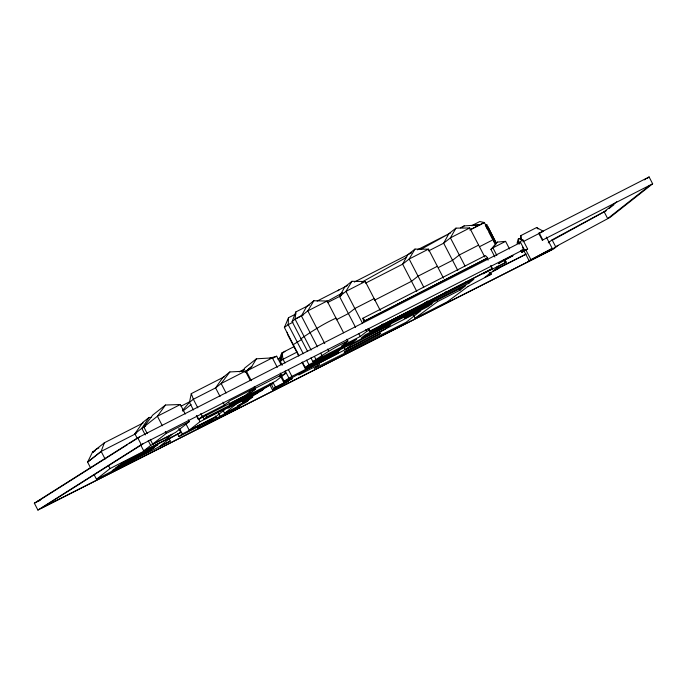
<?xml version="1.0" encoding="UTF-8"?>
<svg xmlns="http://www.w3.org/2000/svg" width="687" height="687" viewBox="0 0 687 687"><rect width="100%" height="100%" fill="white"/><g stroke="black" fill="none" stroke-linecap="round" stroke-linejoin="round"><path stroke-width="1.03" d="M303.259 353.702L288.205 324.65L288.497 317.738L296.011 313.907M520.523 239.6L520.832 235.607L536.633 227.534L543.348 231.304L522.833 241.798M281.215 360.684L281.979 352.817L294.259 346.54M311.108 350.044L295.101 319.154L295.822 311.958L309.562 304.934M518.908 238.535L518.17 239.11L517.062 243.353L522.962 240.012L518.908 238.535L518.247 242.417L519.183 244.228M193.416 409.95L189.466 402.333L191.278 393.642L224.675 376.57M282.245 365.235L280.27 361.422L281.335 357.369L277.934 359.103M279.377 359.267L281.189 354.26L284.942 351.306M90.555 467.83L87.593 462.119L101.161 451.419L104.338 442.814L143.171 422.96M279.927 361.061L281.335 357.369M307.647 351.538L292.112 321.568L295.822 311.958M298.974 355.617L284.392 327.476L288.497 317.738M243.043 371.169L243.979 369.451L239.231 371.882M355.531 327.321L339.515 296.44L344.78 286.943L351.924 281.301L365.269 281.507L380.34 310.533M317.42 346.815L301.413 315.934L306.72 306.393L313.865 300.76L327.124 301.026M484.799 257.024L469.736 227.972L455.936 228.136L450.414 237.865L443.665 243.189L428.585 250.901M428.456 249.175L414.974 249.08L409.143 259.042L428.465 249.149L443.527 278.201M351.924 281.301L345.956 291.374L339.507 296.458M313.865 300.76L307.802 310.902L327.132 301.009L343.612 332.809M242.58 371.538L244.675 368.06L256.406 358.812L272.361 357.875L277.299 367.399M247.268 371.023L248.359 369.211L251.76 366.523L256.406 358.812M151.063 417.456L149.053 417.464L141.805 428.284L134.858 433.755L137.331 438.512M185.275 414.046L180.338 404.523L165.473 405.021L157.409 416.245L143.815 426.962L147.267 433.634M250.343 380.641L245.405 371.117L229.879 371.95L221.154 383.518L215.598 387.897L193.365 399.259L189.466 402.333M509.539 248.977L505.589 241.36L497.328 242.09L492.905 247.844L490.939 249.398L494.889 257.015M490.939 249.398L497.328 242.09M182.373 410.637L189.844 401.766M245.276 371.856L248.359 369.211M251.76 366.523L245.01 372.234M292.104 321.585L295.101 319.154L302.589 315.015M300.992 338.708C312.207 331.151 323.525 323.723 336.012 318.141M310.971 357.944L312.868 361.611C324.084 354.063 335.402 346.634 347.888 341.053L346.935 339.223M104.338 442.814L92.505 452.149L87.593 462.119L101.169 451.411L135.743 433.737M149.053 417.464L142.99 422.247L134.858 433.755L136.713 432.81M165.473 405.021L152.754 415.051L143.815 426.962L145.721 425.992M229.879 371.95L222.82 377.524L215.598 387.897L220.038 396.468M301.404 315.951L307.81 310.876L324.771 343.594M94.007 474.502L96.481 479.26L110.049 468.551L180.793 432.398L178.818 428.585M182.819 411.101L191.115 404.557M337.824 290.816L338.983 289.897M242.442 370.662L244.022 369.417M143.746 450.895L150.685 445.416L171.99 434.528L165.052 440.006L143.746 450.895L140.783 445.176M150.23 439.345L152.694 444.103L166.288 433.385L189.217 421.663L188.229 419.757M189.217 421.663L175.632 432.381L152.694 444.103M180.793 432.398L169.371 438.718L159.272 446.687L170.256 441.071L168.779 438.212M170.256 441.071L96.481 479.26M198.354 419.474L202.244 416.399L224.477 405.038L230.033 400.658L254.293 388.258L244.838 395.712L198.354 419.474L196.379 415.669M414.974 249.08L407.829 254.714L402.642 264.169L365.518 283.156M178.955 436.614L182.321 433.952L215.168 417.164L211.802 419.817L178.955 436.614L177.469 433.755M189.217 430.199L199.994 421.689L226.796 408.001L216.01 416.502L189.217 430.199L185.756 423.536M204.133 419.113L206.976 416.88L273.581 383.054L262.906 389.357L204.133 419.113L202.656 416.262M280.27 361.422L283.027 359.258L297.136 352.045M228.96 402.591L229.947 404.497L233.039 402.058L250.369 393.196L255.607 389.065L251.854 390.989L255.255 388.301L281.249 375.016L280.262 373.11M455.936 228.136L448.8 233.778L443.665 243.189L457.782 270.386M198.955 425.442L199.848 427.151L197.908 428.688C212.017 420.702 226.109 412.672 240.673 405.382L235.469 409.486L197.899 428.688L197.014 426.971M224.589 413.273L236.783 403.647L257.84 392.887L242.322 402.204L252.85 396.828L250.274 398.855L237.693 405.862L248.29 400.444L245.714 402.47L224.589 413.273L223.103 410.414M462.557 227.191L464.172 225.911L479.973 224.795L471.643 225.697L479.784 221.54L484.378 222.545L495.645 244.246M281.249 375.016L279.231 376.605L285.586 373.359L284.598 371.452M285.586 373.359L275.865 381.027L229.947 404.497M275.444 387.185L273.632 388.619L292.284 378.58L275.444 387.185L272.979 382.427M272.404 389.744L287.999 381.44L272.404 389.744L269.441 384.024M283.413 381.697L291.906 376.39L316.363 363.895C306.565 369.477 296.887 375.257 286.814 380.409L288.454 379.121L283.413 381.697L280.459 375.978M363.681 321.636L487.65 257.883L485.46 255.581L362.908 318.227L363.681 321.636L379.834 313.384M485.657 225.534L486.782 224.649L496.495 243.387M305.329 368.679L308.918 365.853L339.825 350.052L335.393 353.547L305.329 368.679L302.048 362.358M347.888 341.053L341.508 346.085L360.28 336.484L366.721 331.4L369.477 329.992M338.846 352.405L336.819 354.003L317.222 364.024L319.257 362.418L338.846 352.405L337.867 350.499M345.269 349.649L351.383 344.831L390.774 324.693L384.668 329.511L345.269 349.649L344.281 347.742M368.103 328.626L369.546 331.417L492.399 268.548L490.956 265.757M382.831 324.058L379.619 326.591L423.407 304.195L427.469 300.992M404.591 318.528L408.284 315.616L432.097 303.448L428.405 306.359L404.591 318.528L403.604 316.621M486.808 258.544L487.65 257.883M432.578 301.378L433.411 300.726M445.992 291.752L442.754 294.302L464.438 283.216L466.679 281.438M413.651 315.496L415.077 318.244L437.567 301.567L460.161 290.06L465.734 285.663L305.148 367.528L302.297 362.023M468.912 283.156L473.798 279.3L365.252 334.818L361.259 338.038L468.912 283.156L467.959 281.327M485.597 271.88L483.15 273.812L506.207 262.125L505.237 260.253M369.546 331.417L492.399 268.548M504.456 263.276L505.143 262.571L503.717 259.823M489.23 272.782L489.822 274.894L491.239 274.173L490.269 272.301M497.062 266.59L497.654 268.711L499.063 267.99L498.092 266.118M490.174 274.774L467.959 286.479M497.311 269.132L498.006 268.591M505.082 263.009L498.908 266.264L492.785 271.099L498.015 268.428M506.207 262.125L505.143 262.726M491.239 274.173L490.046 272.464M497.946 268.875L490.956 272.541L484.91 277.308L490.183 274.611M520.806 250.575L521.742 252.378L527.642 249.037L522.936 239.952M527.642 249.037L521.742 252.378M548.26 242.863L552.073 239.849L604.122 211.725L616.754 201.763M552.769 240.003L606.441 210.6M523.674 250.266L529.102 260.734L552.236 248.445L546.311 237.024M552.236 248.445L529.102 260.734M652.65 183.807L542.326 240.192L538.771 233.331L649.095 176.945L652.65 183.807L609.996 217.453L555.628 246.71L551.816 249.716L41.237 508.251L142.948 443.922M557.938 245.577L553.885 248.78L37.905 510.055L34.35 503.193L137.744 437.799L520.6 242.494L524.155 249.347L523.709 249.69L522.378 247.114M644.526 179.857L646.209 178.526M608.948 208.616L613.963 204.657M647.42 178.268L649.095 176.945M649.765 185.387L607.677 218.578L604.122 211.725M520.153 242.829L520.6 242.494M538.771 233.331L539.218 232.996L542.773 239.857L542.326 240.192M284.384 327.501L288.197 324.659M293.272 344.616L301.842 339.361M305.148 367.528L308.961 364.694L352.749 342.375L356.699 339.198L312.868 361.611M467.967 286.479L447.211 301.868L415.077 318.244M127.696 444.463L37.682 501.398L40.55 499.947M129.491 443.33L139.392 437.061M37.905 510.055L141.299 444.652L524.155 249.347M326.952 301.499L342.882 292.662M361.62 282.271L406.592 257.316M420.642 249.518L450.629 232.876L417.353 249.845M295.092 319.18L303.242 315.007M327.313 302.701L341.353 295.522M336.209 319.816L348.403 313.581L354.844 308.497L374.166 298.622M374.406 300.279L411.539 281.284L418.031 276.165L437.353 266.29M438.418 267.535L452.561 260.304L459.302 254.98L478.624 245.113M317.154 301.052L347.639 285.474M354.329 282.056L411.633 252.764M460.445 227.818L464.172 225.911M469.736 227.972L450.414 237.865L465.005 265.981M365.278 281.481L345.956 291.374L362.444 323.156M470.638 229.552L484.387 222.528L469.788 229.999M288.197 324.668L292.963 322.22M486.782 224.649L485.366 225.37L487.796 230.059M487.083 227.878L488.045 226.976L496.229 243.456M479.526 246.693L493.275 239.66M245.405 371.117L221.154 383.518L226.083 393.041M180.338 404.523L157.409 416.245L162.338 425.768M272.361 357.875L246.375 371.16L251.305 380.684M272.164 358.537L276.698 356.218L281.138 364.788M96.025 449.367L98.868 447.915M180.999 406.197L190.376 401.397M95.338 450.698L92.505 452.149L93.544 452.286M505.589 241.36L492.905 247.844L496.856 255.461M144.579 426.859L141.805 428.284L145.258 434.948M364.531 320.966L487.1 258.321L488.062 260.175M396.931 304.642L410.233 297.84M427.34 289.098L441.586 281.816M458.693 273.074L471.986 266.281M426.429 304.289L433.995 300.425M497.586 268.523L526.268 253.992M34.35 503.193L39.133 500.771M498.642 268.093L525.443 254.525M269.854 358.167L276.698 356.218M536.633 227.534L538.076 228.986M362.908 318.227L365.089 320.528M552.073 239.849L555.628 246.71M525.847 249.888L530.785 259.411M521.991 249.639L522.927 251.451M488.766 231.931L492.648 239.428M493.627 241.3L494.597 243.172M490.664 265.981L492.115 268.772M459.208 288.231L460.161 290.06M436.623 299.738L437.567 301.567M423.733 287.157L409.151 259.025L402.642 264.169L416.76 291.365M368.387 328.403L369.838 331.186M365.767 329.571L366.721 331.4M358.854 333.736L360.28 336.484M327.622 349.09L328.575 350.928M320.743 353.23L322.169 355.978M314.431 356.459L315.857 359.207M306.582 360.117L308.961 364.694M298.776 356.029L287.561 334.406L287.226 332.362M285.002 363.062L283.027 359.258L281.979 352.817M288.454 369.726L291.906 376.39M285.208 370.946L289.158 378.563M281.653 376.382L284.117 381.139M271.167 383.861L273.589 388.799M254.267 386.395L255.255 388.301M249.381 391.298L250.369 393.196M223 402.178L224.477 405.038M218.603 413.411L219.934 415.978M215.349 415.978L216.68 418.546M205.988 414.974L206.976 416.88M197.804 407.829L193.365 399.259L191.278 393.642M200.767 413.54L202.244 416.399M197.032 415.978L199.994 421.689M179.848 429.195L182.321 433.952M165.301 431.479L166.288 433.385M148.22 440.659L150.685 445.416M137.744 437.799L141.299 444.652M101.161 451.419L105.111 459.036M108.572 465.7L110.049 468.551M520.832 235.607L521.596 240.364M113.999 469.324L112.213 470.732L149.551 451.153L113.999 469.324M118.619 465.683L115.734 467.959L151.286 449.787L154.171 447.512L118.619 465.683M122.312 462.772L120.354 464.309L155.906 446.138L157.864 444.601L122.312 462.772M229.956 406.343L227.629 408.172L261.24 390.989L263.568 389.16L229.956 406.343M303.929 370.937L298.793 374.99L319.515 364.393L314.251 368.55L406.257 322.194L420.676 310.825L303.929 370.937M346.222 350.748L344.213 352.337L378.803 334.655L380.813 333.066L346.222 350.748M374.097 330.816L372.955 331.727L433.265 300.468L374.097 330.816M500.308 262.125L498.341 263.679L512.991 255.641L500.308 262.125"/></g></svg>
